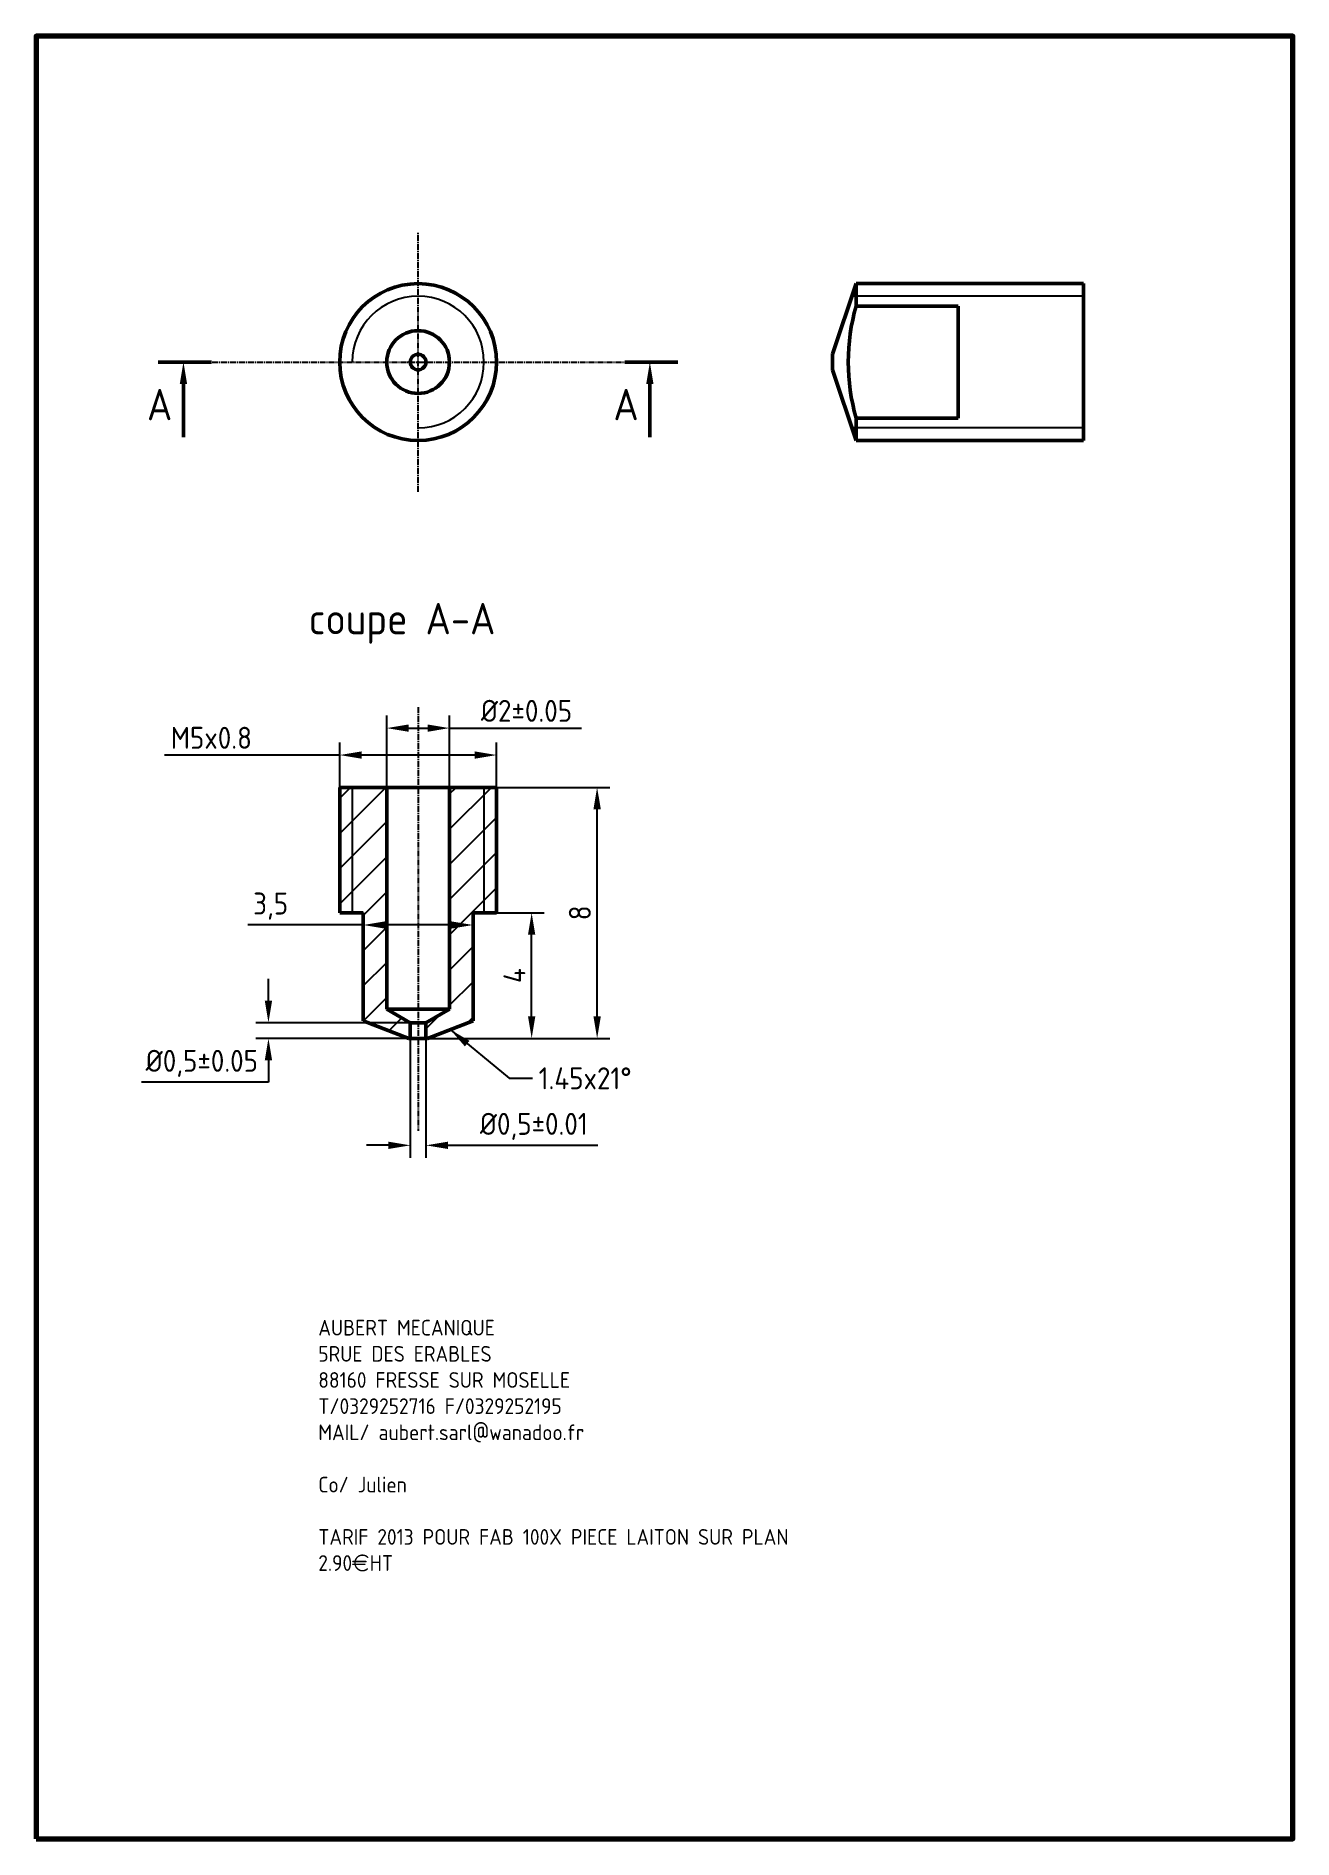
# Paper-space layout 'buse 0.5' of a CAD drawing. Header units: millimetres. Extents: x 0 to 200, y 0 to 287.
# The model-space entities are those that its viewports show. They can reach past a viewport. Long polylines and large blocks are cut down to what shows.
import ezdxf

# ---------------------------------------------------------------- set-up
doc = ezdxf.new("R2010")
doc.units = ezdxf.units.MM
doc.linetypes.add('AXES2', pattern=[28.575, 19.05, -3.175, 3.175, -3.175])
for name, color, linetype, lineweight in [('Axe', 242, 'AXES2', 25), ('Cadre', 39, 'Continuous', 70), ('Cotation', 94, 'Continuous', 25), ('Fin_0.25', 44, 'Continuous', 25), ('Fort_0.5', 30, 'Continuous', 50), ('Hachure', 191, 'Continuous', 25)]:
    doc.layers.add(name, color=color, linetype=linetype, lineweight=lineweight)
doc.styles.add('stylcotetecti', font='isocp.shx')
doc.dimstyles.new('mon ISO-25 tecti', dxfattribs={"dimscale": 0, "dimtxt": 3.5, "dimasz": 3.5, "dimexe": 2, "dimexo": 0, "dimgap": 1, "dimtad": 1, "dimtoh": 1, "dimtxsty": 'stylcotetecti', "dimcen": 0, "dimadec": 0, "dimazin": 2, "dimtfac": 1, "dimtofl": 0, "dimtmove": 0, "dimatfit": 3, "dimfxl": 0, "dimarcsym": 0})

# ---------------------------------------------------------------- blocks, each defined once
blk = doc.blocks.new('*D21')
at = {"layer": 'Cotation', "color": 0, "lineweight": -2}
for p, q in [((6533.331, 7092.549), (6533.331, 7088.74)), ((6533.831, 7092.549), (6533.831, 7088.74)), ((6532.631, 7089.14), (6531.931, 7089.14)), ((6534.531, 7089.14), (6539.306, 7089.14))]:
    blk.add_line(p, q, dxfattribs=at)
at = {"layer": 'Cotation', "color": 0}
for points in [[(6532.631, 7089.256), (6532.631, 7089.023), (6533.331, 7089.14)], [(6534.531, 7089.256), (6534.531, 7089.023), (6533.831, 7089.14)]]:
    blk.add_solid(points, dxfattribs=at)
at = {"layer": 'Defpoints', "color": 0}
for p in [(6533.331, 7092.549), (6533.831, 7092.549), (6533.831, 7089.14)]:
    blk.add_point(p, dxfattribs=at)
at = {"layer": 'Cotation', "color": 0, "insert": (6537.269, 7089.742), "char_height": 0.7, "attachment_point": 5, "style": 'stylcotetecti'}
blk.add_mtext('%%C0,5%%P0.01', dxfattribs=at)
blk = doc.blocks.new('*D22')
at = {"layer": 'Cotation', "color": 0, "lineweight": -2}
for p, q in [((6531.081, 7100.549), (6531.081, 7101.978)), ((6536.081, 7100.549), (6536.081, 7101.978)), ((6531.081, 7101.578), (6525.496, 7101.578)), ((6535.381, 7101.578), (6531.781, 7101.578))]:
    blk.add_line(p, q, dxfattribs=at)
at = {"layer": 'Cotation', "color": 0}
for points in [[(6531.781, 7101.695), (6531.781, 7101.461), (6531.081, 7101.578)], [(6535.381, 7101.695), (6535.381, 7101.461), (6536.081, 7101.578)]]:
    blk.add_solid(points, dxfattribs=at)
at = {"layer": 'Defpoints', "color": 0}
for p in [(6531.081, 7101.578), (6531.081, 7100.549), (6536.081, 7100.549)]:
    blk.add_point(p, dxfattribs=at)
at = {"layer": 'Cotation', "color": 0, "insert": (6526.991, 7102.128), "char_height": 0.7, "attachment_point": 5, "style": 'stylcotetecti'}
blk.add_mtext('M5x0.8', dxfattribs=at)
blk = doc.blocks.new('*D23')
at = {"layer": 'Cotation', "color": 0, "lineweight": -2}
for p, q in [((6532.581, 7100.549), (6532.581, 7102.837)), ((6534.581, 7100.549), (6534.581, 7102.837)), ((6533.281, 7102.437), (6533.881, 7102.437)), ((6534.581, 7102.437), (6538.79, 7102.437))]:
    blk.add_line(p, q, dxfattribs=at)
at = {"layer": 'Cotation', "color": 0}
for points in [[(6533.281, 7102.553), (6533.281, 7102.32), (6532.581, 7102.437)], [(6533.881, 7102.553), (6533.881, 7102.32), (6534.581, 7102.437)]]:
    blk.add_solid(points, dxfattribs=at)
at = {"layer": 'Defpoints', "color": 0}
for p in [(6534.581, 7102.437), (6532.581, 7100.549), (6534.581, 7100.549)]:
    blk.add_point(p, dxfattribs=at)
at = {"layer": 'Cotation', "color": 0, "insert": (6537.036, 7102.987), "char_height": 0.7, "attachment_point": 5, "style": 'stylcotetecti'}
blk.add_mtext('%%C2%%P0.05', dxfattribs=at)
blk = doc.blocks.new('*D24')
at = {"layer": 'Cotation', "color": 0, "lineweight": -2}
for p, q in [((6531.831, 7094.827), (6531.831, 7096.562)), ((6535.331, 7094.827), (6535.331, 7096.562)), ((6531.831, 7096.162), (6528.159, 7096.162)), ((6534.631, 7096.162), (6532.531, 7096.162))]:
    blk.add_line(p, q, dxfattribs=at)
at = {"layer": 'Cotation', "color": 0}
for points in [[(6532.531, 7096.278), (6532.531, 7096.045), (6531.831, 7096.162)], [(6534.631, 7096.278), (6534.631, 7096.045), (6535.331, 7096.162)]]:
    blk.add_solid(points, dxfattribs=at)
at = {"layer": 'Defpoints', "color": 0}
for p in [(6531.831, 7096.162), (6531.831, 7094.827), (6535.331, 7094.827)]:
    blk.add_point(p, dxfattribs=at)
at = {"layer": 'Cotation', "color": 0, "insert": (6528.881, 7096.764), "char_height": 0.7, "attachment_point": 5, "style": 'stylcotetecti'}
blk.add_mtext('3,5', dxfattribs=at)
blk = doc.blocks.new('*D25')
at = {"layer": 'Cotation', "color": 0, "lineweight": -2}
for p, q in [((6536.081, 7096.549), (6537.6, 7096.549)), ((6537.2, 7093.249), (6537.2, 7095.849)), ((6533.831, 7092.549), (6537.6, 7092.549))]:
    blk.add_line(p, q, dxfattribs=at)
at = {"layer": 'Cotation', "color": 0}
for points in [[(6537.083, 7095.849), (6537.316, 7095.849), (6537.2, 7096.549)], [(6537.083, 7093.249), (6537.316, 7093.249), (6537.2, 7092.549)]]:
    blk.add_solid(points, dxfattribs=at)
at = {"layer": 'Defpoints', "color": 0}
for p in [(6536.081, 7096.549), (6537.2, 7096.549), (6533.831, 7092.549)]:
    blk.add_point(p, dxfattribs=at)
at = {"layer": 'Cotation', "color": 0, "insert": (6536.65, 7094.549), "char_height": 0.7, "attachment_point": 5, "rotation": 90, "style": 'stylcotetecti'}
blk.add_mtext('4', dxfattribs=at)
blk = doc.blocks.new('*D26')
at = {"layer": 'Cotation', "color": 0, "lineweight": -2}
for p, q in [((6536.081, 7100.549), (6539.687, 7100.549)), ((6539.287, 7093.249), (6539.287, 7099.849)), ((6533.881, 7092.549), (6539.687, 7092.549))]:
    blk.add_line(p, q, dxfattribs=at)
at = {"layer": 'Cotation', "color": 0}
for points in [[(6539.17, 7099.849), (6539.404, 7099.849), (6539.287, 7100.549)], [(6539.17, 7093.249), (6539.404, 7093.249), (6539.287, 7092.549)]]:
    blk.add_solid(points, dxfattribs=at)
at = {"layer": 'Defpoints', "color": 0}
for p in [(6536.081, 7100.549), (6539.287, 7100.549), (6533.881, 7092.549)]:
    blk.add_point(p, dxfattribs=at)
at = {"layer": 'Cotation', "color": 0, "insert": (6538.737, 7096.549), "char_height": 0.7, "attachment_point": 5, "rotation": 90, "style": 'stylcotetecti'}
blk.add_mtext('8', dxfattribs=at)
blk = doc.blocks.new('*D27')
at = {"layer": 'Cotation', "color": 0, "lineweight": -2}
for p, q in [((6528.81, 7093.749), (6528.81, 7094.449)), ((6533.331, 7093.049), (6528.41, 7093.049)), ((6533.281, 7092.549), (6528.41, 7092.549)), ((6528.81, 7091.849), (6528.81, 7091.149)), ((6528.81, 7091.149), (6524.766, 7091.149))]:
    blk.add_line(p, q, dxfattribs=at)
at = {"layer": 'Cotation', "color": 0}
for points in [[(6528.694, 7093.749), (6528.927, 7093.749), (6528.81, 7093.049)], [(6528.694, 7091.849), (6528.927, 7091.849), (6528.81, 7092.549)]]:
    blk.add_solid(points, dxfattribs=at)
at = {"layer": 'Defpoints', "color": 0}
for p in [(6533.331, 7093.049), (6528.81, 7092.549), (6533.281, 7092.549)]:
    blk.add_point(p, dxfattribs=at)
at = {"layer": 'Cotation', "color": 0, "insert": (6526.688, 7091.751), "char_height": 0.7, "attachment_point": 5, "style": 'stylcotetecti'}
blk.add_mtext('%%C0,5%%P0.05', dxfattribs=at)

msp = doc.modelspace()

# ---------------------------------------------------------------- hatches: boundary and pattern name
at = {"layer": 'Hachure'}
h = msp.add_hatch(dxfattribs=at)
h.set_pattern_fill('ANSI31', color=256, scale=0.25, style=0)
h.paths.add_polyline_path([(6531.481, 7100.549), (6531.081, 7100.549), (6531.081, 7096.549), (6531.481, 7096.549)])
h.paths.add_polyline_path([(6532.581, 7100.549), (6531.481, 7100.549), (6531.481, 7096.549), (6531.831, 7096.549), (6531.831, 7093.105), (6533.281, 7092.549), (6533.331, 7092.549), (6533.331, 7093.049), (6532.581, 7093.482)])
h.paths.add_polyline_path([(6535.331, 7096.549), (6535.681, 7096.549), (6535.681, 7100.549), (6534.581, 7100.549), (6534.581, 7093.482), (6533.831, 7093.049), (6533.831, 7092.549), (6533.881, 7092.549), (6535.331, 7093.105)])
h.paths.add_polyline_path([(6536.081, 7100.549), (6535.681, 7100.549), (6535.681, 7096.549), (6536.081, 7096.549)])

# ---------------------------------------------------------------- linework, layer by layer
at = {"layer": 'Axe', "ltscale": 0.25}
for p, q in [((6533.581, 7109.963), (6533.581, 7118.243)), ((6525.3, 7114.103), (6541.862, 7114.103)), ((6533.581, 7103.104), (6533.581, 7089.601))]:
    msp.add_line(p, q, dxfattribs=at)
at = {"layer": 'Cotation', "lineweight": 50}
for p, q in [((6525.3, 7114.103), (6525.3, 7114.103)), ((6525.3, 7114.103), (6526.997, 7114.103)), ((6526.149, 7114.103), (6525.702, 7114.103)), ((6540.165, 7114.103), (6540.165, 7114.103)), ((6540.165, 7114.103), (6541.862, 7114.103)), ((6541.014, 7114.103), (6540.567, 7114.103)), ((6526.102, 7113.403), (6526.102, 7111.71)), ((6540.967, 7113.403), (6540.967, 7111.71))]:
    msp.add_line(p, q, dxfattribs=at)
for points in [[(6525.985, 7113.403), (6526.219, 7113.403), (6526.102, 7114.103)], [(6540.851, 7113.403), (6541.084, 7113.403), (6540.967, 7114.103)]]:
    msp.add_solid(points, dxfattribs=at)
at = {"layer": 'Fin_0.25'}
for p, q in [((6554.791, 7116.203), (6547.408, 7116.203)), ((6554.791, 7112.003), (6547.408, 7112.003)), ((6531.481, 7100.549), (6531.481, 7096.549)), ((6535.681, 7100.549), (6535.681, 7096.549))]:
    msp.add_line(p, q, dxfattribs=at)
msp.add_arc((6533.581, 7114.103), 2.1, 270, 180, dxfattribs=at)
at = {"layer": 'Fort_0.5'}
for p, q in [((6546.791, 7114.353), (6547.541, 7116.603)), ((6554.791, 7116.603), (6547.541, 7116.603)), ((6547.541, 7116.603), (6547.541, 7115.888)), ((6554.791, 7116.603), (6554.791, 7111.603)), ((6547.541, 7115.888), (6550.791, 7115.888)), ((6550.791, 7115.888), (6550.791, 7112.318)), ((6546.791, 7114.353), (6546.791, 7113.853)), ((6546.791, 7113.853), (6547.541, 7111.603)), ((6547.541, 7112.318), (6550.791, 7112.318)), ((6547.541, 7112.318), (6547.541, 7111.603)), ((6554.791, 7111.603), (6547.541, 7111.603)), ((6531.081, 7100.549), (6531.081, 7096.549)), ((6531.081, 7100.549), (6536.081, 7100.549)), ((6532.581, 7100.549), (6532.581, 7093.482)), ((6534.581, 7100.549), (6534.581, 7093.482)), ((6536.081, 7100.549), (6536.081, 7096.549)), ((6531.081, 7096.549), (6531.831, 7096.549)), ((6531.831, 7096.549), (6531.831, 7093.105)), ((6535.331, 7096.549), (6535.331, 7093.105)), ((6535.331, 7096.549), (6536.081, 7096.549)), ((6533.331, 7093.049), (6532.581, 7093.482)), ((6532.581, 7093.482), (6534.581, 7093.482)), ((6533.831, 7093.049), (6534.581, 7093.482)), ((6533.281, 7092.549), (6531.831, 7093.105)), ((6533.331, 7093.049), (6533.831, 7093.049)), ((6533.331, 7093.049), (6533.331, 7092.549)), ((6533.831, 7093.049), (6533.831, 7092.549)), ((6533.881, 7092.549), (6535.331, 7093.105)), ((6533.281, 7092.549), (6533.881, 7092.549))]:
    msp.add_line(p, q, dxfattribs=at)
for radius in [2.5, 1, 0.25]:
    msp.add_circle((6533.581, 7114.103), radius, dxfattribs=at)
msp.add_arc((6553.791, 7114.103), 6.5, 164.05763, 195.94237, dxfattribs=at)

# ---------------------------------------------------------------- texts
at = {"layer": 'Cotation', "lineweight": 50, "char_height": 1, "attachment_point": 5, "style": 'stylcotetecti'}
for s, insert in [('A', (6525.343, 7112.748)), ('A', (6540.208, 7112.748)), ('coupe A-A', (6533.07, 7105.775))]:
    msp.add_mtext(s, dxfattribs=dict(at, insert=insert))
at = {"layer": 'Cotation', "insert": (6537.424, 7091.626), "char_height": 0.7, "attachment_point": 1, "style": 'stylcotetecti'}
msp.add_mtext('1.45x21°', dxfattribs=at)

# ---------------------------------------------------------------- dimensions: what is measured, and where the dimension line sits
at = {"layer": 'Cotation'}
for base, p1, p2, text, picture, middle in [((6534.581, 7102.437), (6532.581, 7100.549), (6534.581, 7100.549), '%%C<>%%P0.05', '*D23', (6537.036, 7102.437)), ((6531.081, 7101.578), (6536.081, 7100.549), (6531.081, 7100.549), 'M<>x0.8', '*D22', (6526.991, 7101.578))]:
    dim = msp.add_linear_dim(base=base, p1=p1, p2=p2, text=text, dimstyle='mon ISO-25 tecti', override={"dimscale": 0.2}, dxfattribs=at)
    dim.commit()
    dim.dimension.update_dxf_attribs({"geometry": picture, "text_midpoint": middle, "dimtype": 160})
for base, p1, p2, picture, middle in [((6539.287, 7100.549), (6533.881, 7092.549), (6536.081, 7100.549), '*D26', (6538.737, 7096.549)), ((6537.2, 7096.549), (6533.831, 7092.549), (6536.081, 7096.549), '*D25', (6536.65, 7094.549))]:
    dim = msp.add_linear_dim(base=base, p1=p1, p2=p2, angle=90, dimstyle='mon ISO-25 tecti', override={"dimscale": 0.2}, dxfattribs=at)
    dim.commit()
    dim.dimension.update_dxf_attribs({"geometry": picture, "text_midpoint": middle})
dim = msp.add_linear_dim(base=(6531.831, 7096.162), p1=(6535.331, 7094.827), p2=(6531.831, 7094.827), dimstyle='mon ISO-25 tecti', override={"dimscale": 0.2}, dxfattribs=at)
dim.commit()
dim.dimension.update_dxf_attribs({"geometry": '*D24', "text_midpoint": (6528.881, 7096.162), "dimtype": 160})
dim = msp.add_linear_dim(base=(6528.81, 7092.549), p1=(6533.331, 7093.049), p2=(6533.281, 7092.549), angle=90, text='%%C<>%%P0.05', dimstyle='mon ISO-25 tecti', override={"dimscale": 0.2}, dxfattribs=at)
dim.commit()
dim.dimension.update_dxf_attribs({"geometry": '*D27', "text_midpoint": (6526.688, 7091.751)})
dim = msp.add_linear_dim(base=(6533.831, 7089.14), p1=(6533.331, 7092.549), p2=(6533.831, 7092.549), text='%%C<>%%P0.01', dimstyle='mon ISO-25 tecti', override={"dimscale": 0.2}, dxfattribs=at)
dim.commit()
dim.dimension.update_dxf_attribs({"geometry": '*D21', "text_midpoint": (6537.269, 7089.742)})

# ---------------------------------------------------------------- leaders
at = {"layer": 'Cotation', "annotation_type": 0, "has_hookline": 1, "hookline_direction": 0, "text_width": 3.15}
msp.add_leader([(6534.606, 7092.827), (6536.484, 7091.276), (6537.224, 7091.276)], dimstyle='mon ISO-25 tecti', override={"dimscale": 0.2, "dimtad": 0, "dimfxl": 0.1, "dimfxlon": 1}, dxfattribs=at)

psp = doc.layouts.new('buse 0.5')

# ---------------------------------------------------------------- linework, layer by layer
at = {"layer": 'Cadre'}
psp.add_lwpolyline([(0, 0), (200.3, 0), (200.3, 287.3), (0, 287.3)], close=True, dxfattribs=at)

# ---------------------------------------------------------------- texts
at = {"layer": 'Cotation', "insert": (44.98, 82.72), "char_height": 2.5, "width": 75.768, "attachment_point": 1, "style": 'stylcotetecti'}
psp.add_mtext('{\\C96;AUBERT MECANIQUE\\P5RUE DES ERABLES\\P88160 FRESSE SUR MOSELLE\\PT/0329252716 F/0329252195\\PMAIL/ aubert.sarl@wanadoo.fr\\P\\PCo/ Julien\\P\\PTARIF 2013 POUR FAB 100X PIECE LAITON SUR PLAN  \\P2.90€HT }', dxfattribs=at)

# ---------------------------------------------------------------- viewports
at = {"layer": 'Cotation'}
psp.add_viewport(center=(100.15, 143.65), size=(200.3, 287.295), view_center_point=(6541.434, 7095.764), view_height=57.459, dxfattribs=at)

doc.saveas('drawing.dxf')
